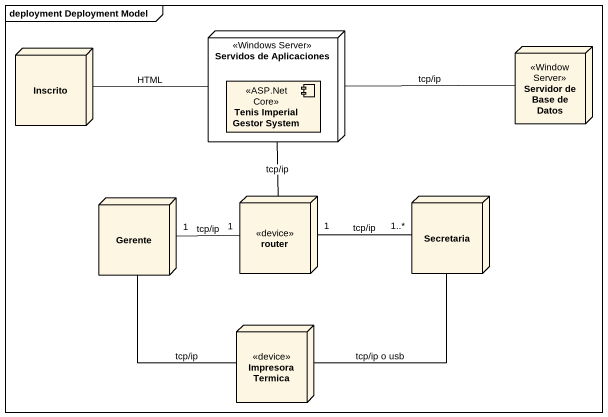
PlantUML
@startuml
mainframe deployment Deployment Model
node "Servidos de Aplicaciones" as Servidos_de_Aplicaciones <<Windows Server>> {
  component "Tenis Imperial Gestor System" as Tenis_Imperial_Gestor_System <<ASP.Net Core>>
}
node Inscrito
node "Servidor de Base de Datos" as Servidor_de_Base_de_Datos <<Window Server>>
node router <<device>>
node Secretaria
node Gerente
node "Impresora Termica" as Impresora_Termica <<device>>
Inscrito -right- Servidos_de_Aplicaciones : HTML
Servidor_de_Base_de_Datos -left- Servidos_de_Aplicaciones : tcp/ip
router -up- Servidos_de_Aplicaciones : tcp/ip
router "1" -right- "1..*" Secretaria : tcp/ip
Secretaria -- Impresora_Termica : tcp/ip o usb
Gerente "1" -right- "1" router : tcp/ip
Gerente -- Impresora_Termica : tcp/ip
@enduml
